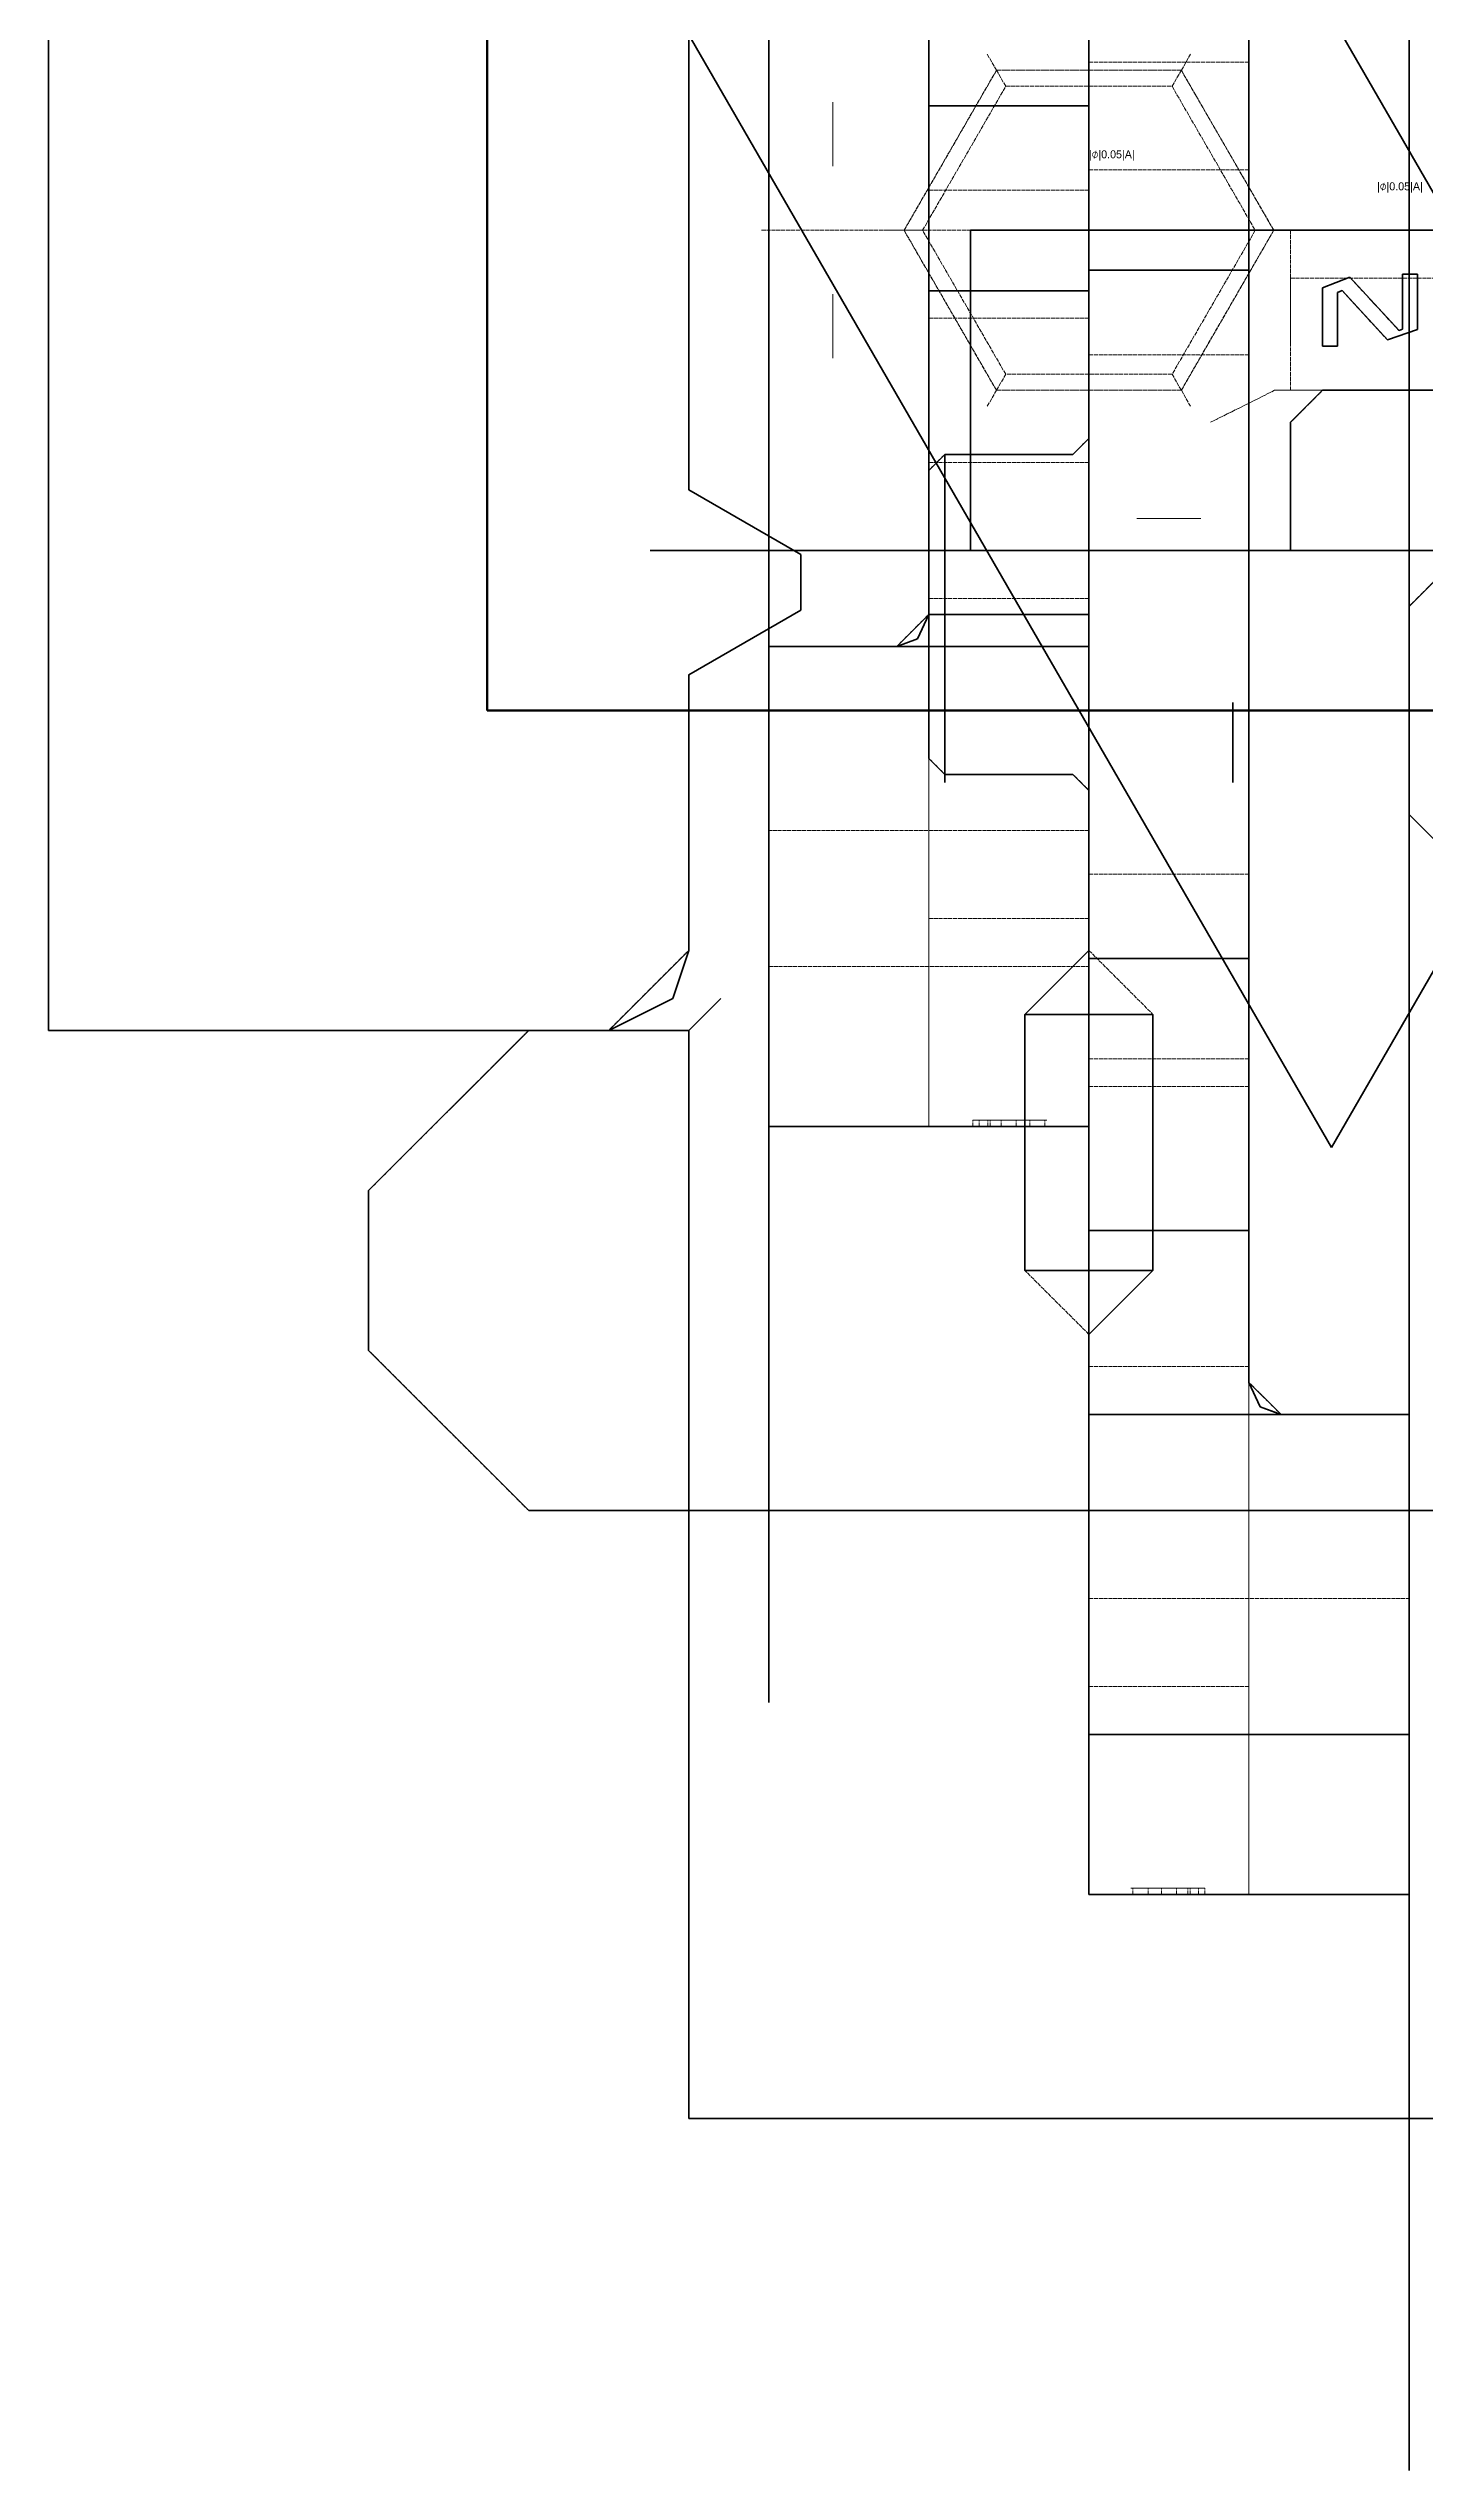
# Model space of a CAD drawing. Header units: metres. Extents: x -122 to 716, y -535 to 919.
# Drawn here: x -122 to 308, y -535 to 222 of the extents above; entities that cross this region are included whole.
import ezdxf

# ---------------------------------------------------------------- set-up
doc = ezdxf.new("R2010")
doc.units = ezdxf.units.M
doc.linetypes.add('DASHED', pattern=[1.524, 1.27, -0.254])
for name, color, linetype, lineweight in [('BORDER', 5, 'CONTINUOUS', 50), ('GDT', 4, 'CONTINUOUS', 13), ('HIDDEN', 8, 'DASHED', 18), ('VISIBLE', 7, 'CONTINUOUS', 35)]:
    doc.layers.add(name, color=color, linetype=linetype, lineweight=lineweight)

msp = doc.modelspace()

# ---------------------------------------------------------------- linework, layer by layer
at = {"layer": 'BORDER'}
msp.add_lwpolyline([(15, 15), (579, 15), (579, 405), (15, 405), (15, 15)], dxfattribs=at)
at = {"layer": 'HIDDEN'}
for points in [[(153, 392.5), (153, 177.5)], [(203, 392.5), (203, 177.5)], [(203, 177.5), (203, 392.5)], [(203, 183.868), (203, 270)], [(203, 270), (203, 183.868)], [(253, 183.868), (253, 270)], [(78, 246.132), (78, 83.868)], [(78, 83.868), (78, 246.132)], [(171.246, 220), (174.132, 215)], [(231.868, 215), (234.754, 220)], [(174.132, 215), (145.265, 165)], [(145.265, 165), (174.132, 215)], [(145.265, 165), (174.132, 215)], [(231.868, 215), (174.132, 215)], [(174.132, 215), (231.868, 215)], [(177.019, 210), (174.132, 215)], [(174.132, 215), (231.868, 215)], [(203, 217.5), (203, 192.5)], [(203, 192.5), (203, 217.5)], [(203, 217.5), (203, 192.5)], [(203, 192.5), (203, 217.5)], [(203, 217.5), (253, 217.5)], [(203, 217.5), (253, 217.5)], [(228.981, 210), (231.868, 215)], [(260.735, 165), (231.868, 215)], [(231.868, 215), (260.735, 165)], [(231.868, 215), (260.735, 165)], [(253, 192.5), (253, 217.5)], [(253, 217.5), (253, 192.5)], [(253, 192.5), (253, 217.5)], [(253, 217.5), (253, 192.5)], [(78, 195), (78, 205)], [(78, 205), (78, 185)], [(123, 195), (123, 205)], [(123, 205), (123, 195)], [(151.038, 165), (177.019, 210)], [(177.019, 210), (228.981, 210)], [(228.981, 210), (254.962, 165)], [(78, 185), (78, 195)], [(123, 195), (123, 185)], [(123, 185), (123, 195)], [(203, 163.66), (203, 183.868)], [(203, 183.868), (253, 183.868)], [(203, 183.868), (203, 163.66)], [(253, 163.66), (253, 183.868)], [(203, 177.5), (153, 177.5)], [(153, 177.5), (153, 167.5)], [(203, 177.5), (153, 177.5)], [(203, 177.5), (203, 167.5)], [(203, 177.5), (203, 167.5)], [(153, 167.5), (153, 102.5)], [(203, 167.5), (203, 102.5)], [(203, 102.5), (203, 167.5)], [(275.776, 165), (100.776, 165)], [(139.491, 165), (145.265, 165)], [(145.265, 165), (174.132, 115)], [(174.132, 115), (145.265, 165)], [(151.038, 165), (145.265, 165)], [(174.132, 115), (145.265, 165)], [(177.019, 120), (151.038, 165)], [(166, 165), (216, 165)], [(166, 165), (216, 165)], [(216, 165), (166, 165)], [(166, 165), (166, 65)], [(166, 165), (166, 65)], [(166, 165), (166, 65)], [(216, 165), (166, 165)], [(166, 165), (216, 165)], [(216, 165), (166, 165)], [(233.5, 165), (198.5, 165)], [(198.5, 165), (216, 165)], [(233.5, 165), (198.5, 165)], [(198.5, 165), (216, 165)], [(203, 146.34), (203, 163.66)], [(203, 146.34), (203, 163.66)], [(216, 165), (233.5, 165)], [(216, 165), (233.5, 165)], [(216, 165), (241, 165)], [(216, 165), (566, 165)], [(241, 165), (216, 165)], [(216, 165), (566, 165)], [(241, 165), (216, 165)], [(216, 165), (241, 165)], [(254.962, 165), (228.981, 120)], [(231.868, 115), (260.735, 165)], [(260.735, 165), (231.868, 115)], [(260.735, 165), (231.868, 115)], [(241, 165), (266, 165)], [(266, 165), (241, 165)], [(241, 165), (266, 165)], [(266, 165), (241, 165)], [(253, 146.34), (253, 163.66)], [(260.735, 165), (254.962, 165)], [(260.735, 165), (266.509, 165)], [(301, 165), (266, 165)], [(266, 165), (301, 165)], [(301, 165), (266, 165)], [(266, 165), (301, 165)], [(266, 165), (266, 115)], [(266, 165), (266, 115)], [(266, 165), (266, 115)], [(266, 165), (266, 115)], [(266, 165), (266, 115)], [(266, 165), (266, 115)], [(266, 165), (301, 165)], [(266, 165), (301, 165)], [(266, 165), (301, 165)], [(266, 165), (301, 165)], [(463.776, 165), (288.776, 165)], [(301, 165), (306, 165)], [(306, 165), (301, 165)], [(301, 165), (306, 165)], [(306, 165), (301, 165)], [(203, 152.5), (253, 152.5)], [(78, 135), (78, 145)], [(78, 145), (78, 125)], [(123, 135), (123, 145)], [(123, 145), (123, 135)], [(203, 126.132), (203, 146.34)], [(203, 126.132), (203, 146.34)], [(253, 126.132), (253, 146.34)], [(266, 150), (266, 130)], [(266, 130), (266, 150)], [(266, 150), (266, 130)], [(266, 130), (266, 150)], [(266, 150), (311, 150)], [(266, 150), (311, 150)], [(276, 146.993), (284.483, 150.314)], [(276, 128.75), (276, 146.993)], [(282.059, 146.164), (280.654, 145.615)], [(280.654, 145.615), (280.654, 128.75)], [(296.26, 130.729), (282.059, 146.164)], [(284.483, 150.314), (299.88, 133.663)], [(300.956, 151.25), (305.655, 151.25)], [(300.956, 134.138), (300.956, 151.25)], [(305.655, 151.25), (305.655, 134.026)], [(153, 112.5), (153, 137.5)], [(153, 137.5), (153, 112.5)], [(153, 112.5), (153, 137.5)], [(153, 137.5), (153, 112.5)], [(203, 137.5), (153, 137.5)], [(203, 137.5), (153, 137.5)], [(203, 137.5), (203, 112.5)], [(203, 112.5), (203, 137.5)], [(203, 137.5), (203, 112.5)], [(203, 112.5), (203, 137.5)], [(78, 125), (78, 135)], [(123, 135), (123, 125)], [(123, 125), (123, 135)], [(280.654, 128.75), (276, 128.75)], [(305.655, 134.026), (296.26, 130.729)], [(299.88, 133.663), (300.956, 134.138)], [(203, -36.132), (203, 126.132)], [(203, 126.132), (253, 126.132)], [(203, 126.132), (203, -36.132)], [(253, -36.132), (253, 126.132)], [(171.246, 110), (174.132, 115)], [(174.132, 115), (177.019, 120)], [(174.132, 115), (231.868, 115)], [(231.868, 115), (174.132, 115)], [(231.868, 115), (174.132, 115)], [(228.981, 120), (177.019, 120)], [(231.868, 115), (228.981, 120)], [(231.868, 115), (234.754, 110)], [(261, 115), (241, 105)], [(241, 105), (261, 115)], [(261, 115), (266, 115)], [(266, 115), (261, 115)], [(276, 115), (261, 115)], [(261, 115), (276, 115)], [(301, 115), (266, 115)], [(266, 115), (301, 115)], [(276, 115), (266, 105)], [(301, 115), (266, 115)], [(266, 115), (301, 115)], [(276, 115), (266, 105)], [(276, 115), (506, 115)], [(301, 115), (306, 115)], [(306, 115), (301, 115)], [(301, 115), (306, 115)], [(306, 115), (301, 115)], [(153, 102.5), (153, 92.5)], [(203, 100), (198, 95)], [(203, 102.5), (203, 92.5)], [(203, 102.5), (203, 92.5)], [(203, 45), (203, 100)], [(203, 100), (203, 45)], [(266, 105), (266, 65)], [(266, 65), (266, 105)], [(266, 105), (266, 65)], [(158, 95), (153, 90)], [(153, 92.5), (153, 60)], [(203, 92.5), (153, 92.5)], [(203, 92.5), (153, 92.5)], [(158, 95), (198, 95)], [(158, 45), (158, 95)], [(203, 45), (203, 95)], [(203, 95), (203, 45)], [(203, 92.5), (203, 60)], [(203, 60), (203, 92.5)], [(78, 83.868), (113, 63.66)], [(78, 83.868), (113, 63.66)], [(153, 90), (153, 45)], [(238, 75), (218, 75)], [(218, 75), (238, 75)], [(113, 63.66), (113, 46.34)], [(166, 65), (216, 65)], [(166, 65), (216, 65)], [(216, 65), (166, 65)], [(266, 65), (166, 65)], [(166, 65), (266, 65)], [(233.5, 65), (198.5, 65)], [(198.5, 65), (216, 65)], [(233.5, 65), (198.5, 65)], [(198.5, 65), (216, 65)], [(216, 65), (233.5, 65)], [(216, 65), (266, 65)], [(216, 65), (266, 65)], [(266, 65), (216, 65)], [(216, 65), (233.5, 65)], [(153, 60), (153, 45)], [(203, 60), (203, 35)], [(203, 60), (203, 35)], [(303, 47.5), (313, 57.5)], [(113, 46.34), (78, 26.132)], [(78, 26.132), (113, 46.34)], [(203, 50), (153, 50)], [(153, 40), (153, 50)], [(203, 50), (153, 50)], [(153, 50), (153, 40)], [(203, 40), (203, 50)], [(203, 50), (203, 40)], [(203, 50), (203, 40)], [(203, 40), (203, 50)], [(303, -17.5), (303, 47.5)], [(303, 47.5), (303, -17.5)], [(143, 35), (153, 45)], [(153, 45), (153, -115)], [(153, -115), (153, 45)], [(153, 45), (153, 0)], [(153, 45), (158, 45)], [(153, 40), (153, -40)], [(153, -40), (153, 40)], [(158, 45), (198, 45)], [(158, -5), (158, 45)], [(203, 45), (198, 45)], [(203, 45), (203, -10)], [(203, -10), (203, 45)], [(203, 45), (203, -5)], [(203, -5), (203, 45)], [(203, 40), (203, -40)], [(203, -40), (203, 40)], [(203, 40), (203, -40)], [(203, -40), (203, 40)], [(103, 35), (103, -115)], [(103, 35), (103, -15)], [(103, -115), (103, 35)], [(143, 35), (103, 35)], [(203, 35), (103, 35)], [(143, 35), (103, 35)], [(103, 35), (103, -115)], [(103, -115), (103, 35)], [(203, 35), (143, 35)], [(203, 35), (143, 35)], [(143, 35), (143.008, 35)], [(149.466, 37.372), (149.482, 37.386)], [(149.483, 37.386), (149.467, 37.373)], [(203, 35), (203, -15)], [(203, -15), (203, 35)], [(78, 26.132), (78, -60)], [(78, -60), (78, 26.132)], [(238, 15), (218, 15)], [(218, 15), (238, 15)], [(153, 0), (158, -5)], [(158, -5), (198, -5)], [(203, -10), (198, -5)], [(103, -15), (103, -65)], [(203, -15), (203, -65)], [(203, -65), (203, -15)], [(103, -22.5), (103, -57.5)], [(103, -57.5), (103, -22.5)], [(103, -22.5), (103, -57.5)], [(103, -57.5), (103, -22.5)], [(203, -22.5), (103, -22.5)], [(203, -22.5), (103, -22.5)], [(203, -22.5), (203, -57.5)], [(203, -57.5), (203, -22.5)], [(203, -22.5), (203, -57.5)], [(203, -57.5), (203, -22.5)], [(313, -27.5), (303, -17.5)], [(203, -56.34), (203, -36.132)], [(203, -36.132), (253, -36.132)], [(203, -36.132), (203, -56.34)], [(253, -56.34), (253, -36.132)], [(153, -40), (153, -50)], [(153, -50), (153, -40)], [(203, -40), (203, -50)], [(203, -50), (203, -40)], [(203, -50), (203, -40)], [(203, -40), (203, -50)], [(203, -50), (153, -50)], [(203, -50), (153, -50)], [(78, -60), (53, -85)], [(203, -73.66), (203, -56.34)], [(203, -73.66), (203, -56.34)], [(203, -60), (223, -80)], [(253, -73.66), (253, -56.34)], [(103, -115), (103, -65)], [(103, -65), (203, -65)], [(203, -62.5), (253, -62.5)], [(203, -115), (203, -65)], [(203, -65), (203, -115)], [(203, -93.868), (203, -73.66)], [(203, -93.868), (203, -73.66)], [(253, -93.868), (253, -73.66)], [(183, -80), (223, -80)], [(183, -160), (183, -80)], [(183, -80), (183, -160)], [(223, -80), (223, -160)], [(223, -160), (223, -80)], [(28, -85), (-22, -135)], [(-22, -135), (28, -85)], [(53, -85), (28, -85)], [(78, -85), (53, -85)], [(78, -235), (78, -85)], [(203, -180), (203, -93.868)], [(203, -93.868), (253, -93.868)], [(203, -93.868), (203, -180)], [(253, -180), (253, -93.868)], [(203, -102.5), (203, -127.5)], [(203, -127.5), (203, -102.5)], [(203, -102.5), (203, -127.5)], [(203, -127.5), (203, -102.5)], [(203, -102.5), (253, -102.5)], [(203, -102.5), (253, -102.5)], [(253, -127.5), (253, -102.5)], [(253, -102.5), (253, -127.5)], [(253, -127.5), (253, -102.5)], [(253, -102.5), (253, -127.5)], [(166.75, -113), (173.044, -113)], [(166.75, -115), (166.75, -113)], [(166.75, -115), (166.75, -113)], [(180.284, -113), (166.75, -113)], [(166.75, -115), (166.75, -113)], [(166.75, -113), (184.508, -113)], [(166.75, -115), (166.75, -113)], [(184.508, -113), (166.75, -113)], [(166.75, -115), (166.75, -113)], [(166.75, -113), (184.993, -113)], [(166.75, -115), (166.75, -113)], [(183.615, -113), (166.75, -113)], [(172.026, -113), (166.75, -113)], [(166.75, -113), (168.729, -113)], [(168.729, -115), (168.729, -113)], [(168.729, -113), (184.164, -113)], [(171.405, -115), (171.405, -113)], [(171.405, -113), (175.629, -113)], [(171.405, -115), (171.405, -113)], [(173.044, -113), (171.405, -113)], [(171.663, -113), (171.464, -113)], [(171.464, -113), (172.138, -113)], [(188.314, -113), (171.663, -113)], [(189.25, -113), (172.026, -113)], [(172.138, -115), (172.138, -113)], [(172.138, -113), (189.25, -113)], [(173.044, -113), (189.25, -113)], [(189.25, -113), (173.044, -113)], [(175.629, -113), (175.61, -113)], [(175.61, -113), (189.25, -113)], [(175.629, -115), (175.629, -113)], [(175.629, -115), (175.629, -113)], [(180.284, -115), (180.284, -113)], [(180.284, -115), (180.284, -113)], [(184.516, -113), (180.284, -113)], [(184.425, -113), (183.615, -113)], [(184.164, -113), (184.425, -113)], [(184.508, -115), (184.508, -113)], [(184.508, -113), (184.516, -113)], [(184.508, -115), (184.508, -113)], [(184.508, -115), (184.508, -113)], [(184.508, -115), (184.508, -113)], [(189.25, -113), (184.508, -113)], [(184.993, -113), (189.885, -113)], [(189.885, -113), (188.314, -113)], [(189.25, -115), (189.25, -113)], [(189.25, -115), (189.25, -113)], [(189.25, -115), (189.25, -113)], [(189.25, -115), (189.25, -113)], [(189.25, -115), (189.25, -113)], [(189.25, -115), (189.25, -113)], [(103, -115), (143, -115)], [(103, -115), (203, -115)], [(143, -115), (103, -115)], [(143, -115), (153, -115)], [(153, -115), (143, -115)], [(184.993, -115), (166.75, -115)], [(168.729, -115), (166.75, -115)], [(166.75, -115), (172.026, -115)], [(166.75, -115), (183.615, -115)], [(166.75, -115), (184.508, -115)], [(184.508, -115), (166.75, -115)], [(166.75, -115), (180.284, -115)], [(173.044, -115), (166.75, -115)], [(184.164, -115), (168.729, -115)], [(171.405, -115), (173.044, -115)], [(175.629, -115), (171.405, -115)], [(172.138, -115), (171.464, -115)], [(171.464, -115), (171.663, -115)], [(171.663, -115), (188.314, -115)], [(172.026, -115), (189.25, -115)], [(189.25, -115), (172.138, -115)], [(189.25, -115), (173.044, -115)], [(173.044, -115), (189.25, -115)], [(189.25, -115), (175.61, -115)], [(175.61, -115), (175.629, -115)], [(180.284, -115), (184.516, -115)], [(183.615, -115), (184.425, -115)], [(184.425, -115), (184.164, -115)], [(184.508, -115), (189.25, -115)], [(184.516, -115), (184.508, -115)], [(189.885, -115), (184.993, -115)], [(188.314, -115), (189.885, -115)], [(-22, -135), (-22, -185)], [(203, -147.5), (253, -147.5)], [(223, -160), (183, -160)], [(203, -180), (183, -160)], [(203, -205), (203, -180)], [(203, -205), (203, -180)], [(253, -195), (253, -180)], [(-22, -185), (28, -235)], [(28, -235), (-22, -185)], [(203, -200), (203, -190)], [(203, -190), (203, -200)], [(203, -190), (253, -190)], [(203, -190), (253, -190)], [(203, -190), (203, -200)], [(203, -200), (203, -190)], [(253, -200), (253, -190)], [(253, -190), (253, -200)], [(253, -195), (263, -205)], [(253, -195), (253, -355)], [(253, -355), (253, -195)], [(203, -200), (203, -280)], [(203, -280), (203, -200)], [(203, -200), (203, -280)], [(203, -280), (203, -200)], [(253, -200), (253, -280)], [(253, -280), (253, -200)], [(256.517, -202.614), (256.534, -202.628)], [(256.534, -202.628), (256.517, -202.614)], [(203, -255), (203, -205)], [(203, -205), (263, -205)], [(203, -205), (303, -205)], [(203, -205), (263, -205)], [(203, -205), (203, -255)], [(262.989, -205), (263, -205)], [(263, -205), (303, -205)], [(263, -205), (303, -205)], [(303, -205), (303, -355)], [(303, -355), (303, -205)], [(303, -255), (303, -205)], [(303, -205), (303, -355)], [(303, -355), (303, -205)], [(28, -235), (378, -235)], [(28, -235), (328, -235)], [(203, -305), (203, -255)], [(203, -305), (203, -255)], [(303, -305), (303, -255)], [(203, -262.5), (203, -297.5)], [(203, -297.5), (203, -262.5)], [(203, -262.5), (203, -297.5)], [(203, -297.5), (203, -262.5)], [(203, -262.5), (303, -262.5)], [(203, -262.5), (303, -262.5)], [(303, -262.5), (303, -297.5)], [(303, -297.5), (303, -262.5)], [(303, -262.5), (303, -297.5)], [(303, -297.5), (303, -262.5)], [(203, -280), (203, -290)], [(203, -290), (203, -280)], [(203, -290), (203, -280)], [(203, -280), (203, -290)], [(253, -280), (253, -290)], [(253, -290), (253, -280)], [(203, -290), (253, -290)], [(203, -290), (253, -290)], [(203, -355), (203, -305)], [(203, -305), (203, -355)], [(303, -355), (303, -305)], [(203, -355), (303, -355)], [(221.007, -353), (216.115, -353)], [(216.115, -353), (217.686, -353)], [(217.686, -355), (216.115, -355)], [(216.115, -355), (221.007, -355)], [(232.956, -353), (216.75, -353)], [(216.75, -355), (216.75, -353)], [(216.75, -355), (216.75, -353)], [(216.75, -353), (221.492, -353)], [(216.75, -355), (216.75, -353)], [(230.39, -353), (216.75, -353)], [(216.75, -355), (216.75, -353)], [(216.75, -353), (232.956, -353)], [(216.75, -355), (216.75, -353)], [(216.75, -353), (233.974, -353)], [(216.75, -355), (216.75, -353)], [(233.862, -353), (216.75, -353)], [(216.75, -355), (233.862, -355)], [(233.974, -355), (216.75, -355)], [(216.75, -355), (232.956, -355)], [(232.956, -355), (216.75, -355)], [(216.75, -355), (230.39, -355)], [(221.492, -355), (216.75, -355)], [(217.686, -353), (234.337, -353)], [(234.337, -355), (217.686, -355)], [(239.25, -353), (221.007, -353)], [(221.007, -355), (239.25, -355)], [(221.492, -353), (221.484, -353)], [(221.484, -353), (225.716, -353)], [(225.716, -355), (221.484, -355)], [(221.484, -355), (221.492, -355)], [(221.492, -355), (221.492, -353)], [(221.492, -355), (221.492, -353)], [(239.25, -353), (221.492, -353)], [(221.492, -355), (221.492, -353)], [(221.492, -353), (239.25, -353)], [(221.492, -355), (221.492, -353)], [(239.25, -355), (221.492, -355)], [(221.492, -355), (239.25, -355)], [(221.836, -353), (221.575, -353)], [(221.575, -353), (222.385, -353)], [(222.385, -355), (221.575, -355)], [(221.575, -355), (221.836, -355)], [(237.271, -353), (221.836, -353)], [(221.836, -355), (237.271, -355)], [(222.385, -353), (239.25, -353)], [(239.25, -355), (222.385, -355)], [(225.716, -353), (239.25, -353)], [(225.716, -355), (225.716, -353)], [(225.716, -355), (225.716, -353)], [(239.25, -355), (225.716, -355)], [(230.371, -353), (230.39, -353)], [(230.371, -355), (230.371, -353)], [(230.371, -355), (230.371, -353)], [(234.595, -353), (230.371, -353)], [(230.371, -355), (234.595, -355)], [(230.39, -355), (230.371, -355)], [(239.25, -353), (232.956, -353)], [(232.956, -353), (234.595, -353)], [(234.595, -355), (232.956, -355)], [(232.956, -355), (239.25, -355)], [(233.862, -355), (233.862, -353)], [(234.536, -353), (233.862, -353)], [(233.862, -355), (234.536, -355)], [(233.974, -353), (239.25, -353)], [(239.25, -355), (233.974, -355)], [(234.337, -353), (234.536, -353)], [(234.536, -355), (234.337, -355)], [(234.595, -355), (234.595, -353)], [(234.595, -355), (234.595, -353)], [(237.271, -355), (237.271, -353)], [(239.25, -353), (237.271, -353)], [(237.271, -355), (239.25, -355)], [(239.25, -355), (239.25, -353)], [(239.25, -355), (239.25, -353)], [(239.25, -355), (239.25, -353)], [(239.25, -355), (239.25, -353)], [(239.25, -355), (239.25, -353)], [(239.25, -355), (239.25, -353)], [(263, -355), (253, -355)], [(253, -355), (263, -355)], [(303, -355), (263, -355)], [(263, -355), (303, -355)]]:
    msp.add_lwpolyline(points, dxfattribs=at)
at = {"layer": 'VISIBLE'}
for points in [[(103, 535), (103, 35)], [(103, 35), (103, 535)], [(-122, -85), (-122, 415)], [(153, 203.868), (153, 366.132)], [(203, 203.868), (203, 366.132)], [(203, 366.132), (203, 203.868)], [(303, 295), (303, -205)], [(303, -205), (303, 295)], [(343.031, 120.598), (255.257, 272.626)], [(78, 246.132), (78, 83.868)], [(74.608, 231.967), (278.732, -121.586)], [(203, 227.5), (203, 162.5)], [(203, 162.5), (203, 227.5)], [(253, 227.5), (253, 162.5)], [(203, 203.868), (153, 203.868)], [(153, 183.66), (153, 203.868)], [(203, 183.66), (203, 203.868)], [(203, 203.868), (203, 183.66)], [(153, 166.34), (153, 183.66)], [(203, 166.34), (203, 183.66)], [(203, 166.34), (203, 183.66)], [(153, 146.132), (153, 166.34)], [(216, 165), (166, 165)], [(166, 165), (166, 65)], [(166, 165), (216, 165)], [(203, 146.132), (203, 166.34)], [(203, 146.132), (203, 166.34)], [(203, 162.5), (203, 152.5)], [(203, 162.5), (203, 152.5)], [(566, 165), (216, 165)], [(566, 165), (216, 165)], [(253, 162.5), (253, 152.5)], [(203, 152.5), (203, -62.5)], [(203, 152.5), (253, 152.5)], [(203, -62.5), (203, 152.5)], [(253, 152.5), (253, -62.5)], [(203, 146.132), (153, 146.132)], [(153, 60), (153, 146.132)], [(203, 60), (203, 146.132)], [(203, 146.132), (203, 60)], [(284.483, 150.314), (276, 146.993)], [(276, 146.993), (276, 128.75)], [(280.654, 145.615), (282.059, 146.164)], [(280.654, 128.75), (280.654, 145.615)], [(282.059, 146.164), (296.26, 130.729)], [(299.88, 133.663), (284.483, 150.314)], [(300.956, 151.25), (300.956, 134.138)], [(305.655, 151.25), (300.956, 151.25)], [(305.655, 134.026), (305.655, 151.25)], [(276, 128.75), (280.654, 128.75)], [(296.26, 130.729), (305.655, 134.026)], [(300.956, 134.138), (299.88, 133.663)], [(266, 105), (276, 115)], [(266, 105), (276, 115)], [(506, 115), (276, 115)], [(198, 95), (203, 100)], [(266, 105), (266, 65)], [(158, 95), (153, 90)], [(158, 95), (198, 95)], [(158, 95), (158, 45)], [(78, 83.868), (113, 63.66)], [(153, 45), (153, 90)], [(166, 65), (66, 65)], [(66, 65), (166, 65)], [(113, 63.66), (113, 46.34)], [(113, 63.66), (113, 46.34)], [(216, 65), (166, 65)], [(266, 65), (216, 65)], [(516, 65), (266, 65)], [(266, 65), (516, 65)], [(153, 45), (153, 60)], [(203, 35), (203, 60)], [(203, 35), (203, 60)], [(303, 47.5), (313, 57.5)], [(303, 47.5), (313, 57.5)], [(113, 46.34), (78, 26.132)], [(303, -17.5), (303, 47.5)], [(153, 45), (143, 35)], [(149.482, 37.386), (153, 45)], [(153, 45), (149.483, 37.386)], [(153, 0), (153, 45)], [(158, 45), (153, 45)], [(158, 45), (198, 45)], [(158, 45), (158, -5)], [(198, 45), (203, 45)], [(103, -15), (103, 35)], [(203, 35), (103, 35)], [(149.467, 37.373), (143, 35)], [(143.008, 35), (149.466, 37.372)], [(203, -15), (203, 35)], [(203, 35), (203, -15)], [(78, 26.132), (78, -60)], [(158, 17.5), (158, -7.5)], [(158, -7.5), (158, 17.5)], [(248, 17.5), (248, -7.5)], [(248, -7.5), (248, 17.5)], [(278.732, -121.586), (360.381, 19.835)], [(153, 0), (158, -5)], [(158, -5), (198, -5)], [(198, -5), (203, -10)], [(103, -65), (103, -15)], [(203, -65), (203, -15)], [(203, -65), (203, -15)], [(313, -27.5), (303, -17.5)], [(313, -27.5), (303, -17.5)], [(78, -60), (53, -85)], [(78, -60), (73, -75)], [(183, -80), (203, -60)], [(103, -115), (103, -65)], [(203, -62.5), (203, -72.5)], [(203, -62.5), (253, -62.5)], [(203, -62.5), (203, -72.5)], [(203, -115), (203, -65)], [(203, -65), (203, -115)], [(253, -62.5), (253, -72.5)], [(53, -85), (73, -75)], [(78, -85), (88, -75)], [(203, -72.5), (203, -137.5)], [(203, -137.5), (203, -72.5)], [(253, -72.5), (253, -137.5)], [(183, -80), (223, -80)], [(183, -160), (183, -80)], [(223, -80), (223, -160)], [(78, -85), (-122, -85)], [(28, -85), (-22, -135)], [(78, -85), (28, -85)], [(28, -85), (53, -85)], [(78, -85), (78, -235)], [(78, -85), (78, -425)], [(203, -115), (103, -115)], [(103, -115), (103, -295)], [(103, -295), (103, -115)], [(-22, -135), (-22, -185)], [(-22, -185), (-22, -135)], [(203, -137.5), (203, -147.5)], [(203, -137.5), (203, -147.5)], [(253, -137.5), (253, -147.5)], [(203, -147.5), (203, -180)], [(203, -147.5), (253, -147.5)], [(203, -180), (203, -147.5)], [(253, -147.5), (253, -180)], [(223, -160), (183, -160)], [(223, -160), (203, -180)], [(203, -180), (203, -205)], [(203, -180), (203, -205)], [(253, -180), (253, -195)], [(-22, -185), (28, -235)], [(263, -205), (253, -195)], [(253, -195), (256.517, -202.614)], [(256.517, -202.614), (253, -195)], [(256.534, -202.628), (262.989, -205)], [(263, -205), (256.534, -202.628)], [(203, -205), (203, -255)], [(203, -205), (303, -205)], [(203, -255), (203, -205)], [(303, -205), (303, -255)], [(28, -235), (78, -235)], [(88, -235), (78, -235)], [(88, -235), (318, -235)], [(203, -255), (203, -305)], [(203, -305), (203, -255)], [(303, -255), (303, -305)], [(203, -355), (203, -305)], [(303, -305), (203, -305)], [(203, -305), (203, -355)], [(303, -355), (303, -305)], [(303, -355), (203, -355)], [(303, -355), (303, -535)], [(303, -535), (303, -355)], [(78, -425), (328, -425)]]:
    msp.add_lwpolyline(points, dxfattribs=at)

# ---------------------------------------------------------------- texts
at = {"layer": 'GDT', "char_height": 2.5, "attachment_point": 1}
for insert in [(203, 190), (293, 180)]:
    msp.add_mtext('|⌀|0.05|A|', dxfattribs=dict(at, insert=insert))

doc.saveas('drawing.dxf')
